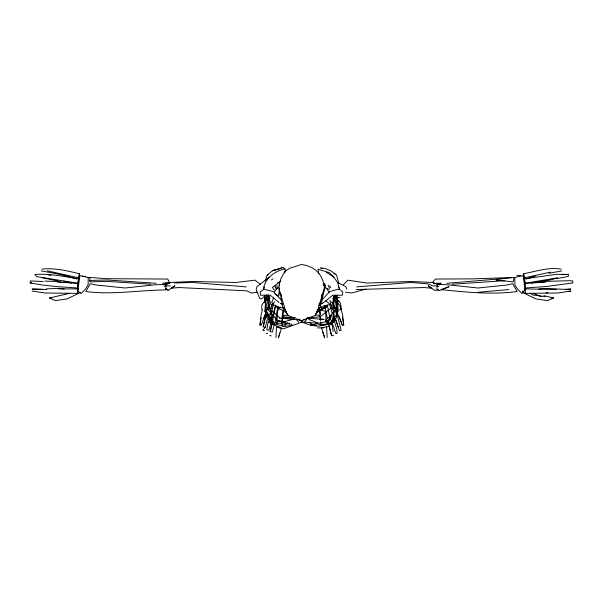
<?xml version="1.0" encoding="UTF-8"?>
<svg xmlns="http://www.w3.org/2000/svg" width="603" height="603" viewBox="0 0 603 603"><rect width="100%" height="100%" fill="white"/><g stroke="black" fill="none" stroke-linecap="round" stroke-linejoin="round"><path stroke-width="0.9" d="M327.188 337.499L326.592 326.916M523.608 273.77L523.525 275.616L524.587 279.604L524.67 277.757L523.608 273.77C535.977 271.403 548.542 266.948 561.265 269.179M32.087 291.03L45.082 292.998L77.629 293.375L78.179 288.121M276.762 323.276L277.501 311.208L280.493 306.995M337.439 303.95L336.482 317.487L332.871 321.942L333.979 321.731L331.718 323.268L333.173 331.605M279.46 287.699L278.812 296.013L274.968 294.023M265.448 309.09L265.576 310.877L272.021 324.18L264.845 311.276L266.021 296.518M437.303 284.548L436.949 289.063L437.258 289.937L439.444 290.571L449.009 286.711L441.2 289.636C466.368 292.146 491.95 294.957 517.155 291.505L512.701 283.689L506.972 285L477.93 288L448.202 284.842L438.208 284.352M281.676 324.15L282.807 310.13M333.678 312.022L336.203 309.392L337.371 295.229M281.262 294.302L280.945 297.505L282.777 307.5L286.282 311.442M337.62 299.065L336.534 310.07L336.926 311.103M77.455 287.978L78.119 282.694L77.455 287.978L57.044 286.636L42.489 285.015L30.15 282.935L30.354 280.953L43.303 281.503M265.735 313.191L261.385 325.047L259.946 325.107L261.084 314.856L262.433 309.618M276.491 326.916L275.955 337.499M283.93 308.193L282.498 319.567L282.611 324.128M318.979 305.872L319.356 303.158M150.833 284.224L106.678 281.375L89.892 281.887L89.937 278.518L88.943 277.425L107.236 278.714L167.717 279.053L169.797 282.988M318.995 308.125L323.969 305.759L330.346 304.492L330.527 303.241M77.795 283.237L77.614 284.48L78.692 278.842C64.189 276.528 49.567 273.498 34.831 274.425L36.821 276.641L77.795 283.237L78.692 278.842M268.29 320.63L266.835 329.826L268.893 330.278L275.458 305.736M336.482 295.606L334.371 308.744L333.587 308.208M259.946 325.107L261.152 317.751M272.021 320.366L270.016 317.095M275.164 322.175L277.908 306.467M316.718 311.442L320.223 307.5L322.055 297.505L321.738 294.302M334.1 296.352L333.127 301.5L333.941 302.171L331.364 302.487L329.773 300.437M267.25 319.469L265.29 327.165L263.187 326.811L264.348 320.743L266.586 313.703M272.337 322.492L275.714 305.073M335.049 296.043L332.532 308.299L330.813 308.125L320.185 316.884L307.681 317.819M263.187 326.811L266.428 313.839M333.384 302.97L333.761 313.914L332.087 321.15L330.828 319.914M273.86 326.313L272.285 332.117L270.182 331.605L271.991 323.886M332.871 321.942L334.537 314.841M334.959 313.07L335.585 310.409M270.182 331.605L271.908 324.316M269.933 319.319L270.355 317.57M270.981 314.939L273.498 304.44M264.242 302.638L264.913 300.023M321.723 300.392L325.635 285.234L323.133 284.827M79.392 273.77L79.475 275.616L78.413 279.604L78.33 277.757L79.392 273.77C67.159 270.755 54.391 267.626 41.735 269.179M266.202 300.445L267.619 295.244M279.807 333.067L278.352 337.929L281.413 328.499M263.338 289.041C265.101 278.254 274.697 270.943 284.963 268.938L285.475 270.589L284.684 273.016M331.627 314.902L330.195 319.296L327.512 322.839M270.348 310.025L270.913 308.306M271.757 305.736L272.315 304.018M270.543 309.731L271.116 308.012M271.689 306.294L272.835 302.864M317.917 309.934L317.08 312.399L324.429 287.503C322.763 274.222 314.796 266.39 301.5 264.483L289.651 268.297L284.722 271.531L280.9 278.714L278.571 287.405L285.92 312.226L285.083 309.889M267.928 309.505L268.523 307.771M267.815 310.191L268.734 307.553M265.139 281.013L267.212 275.164L272.368 270.747L282.852 267.4L284.963 268.938M271.569 317.66L268.463 298.9L269.39 296.284M330.813 308.125L335.607 295.259M77.629 293.375L77.915 292.636M263.948 288.573L264.566 287.028M263.684 318.188L266.179 312.339M267.604 309L268.674 306.49M271.636 302.487L273.589 297.927M270.596 314.706L272.202 311.442M288.701 323.54L286.433 323.969L284.48 326.215L274.418 324.143L275.307 322.439L284.985 324.429M274.44 291.897L277.229 287.443L276.46 289.244L277.734 288.159M284.005 308.125L279.317 307.334L272.797 304.492L274.614 301.651M306.558 319.65L304.168 322.153L317.909 323.329L327.414 321.391L335.479 309.068L336.203 309.392M543.861 295.643L553.569 297.972L547.532 300.626L535.984 298.93L522.733 292.576L524.844 289.674M265.29 327.165L262.765 330.482L264.431 330.421M266.888 298.47L261.815 304.877L261.845 309.761M306.347 318.49L305.261 319.831L307.206 317.977M335.494 295.47L333.127 298.312L333.941 302.171M432.472 282.445L435.404 279.046L473.054 278.88L514.058 277.425L513.108 281.887L495.998 279.988L502.231 280.32M321.701 300.128L329.773 291.513L336.979 289.478L339.821 289.523L342.798 292.086L342.481 295.184L332.675 295.236L323.592 302.638L320.103 303.867M268.463 298.9L269.797 297.498M328.627 317.276L325.469 320.57L327.414 321.391M329.894 315.964L331.153 314.653M343.439 284.654L347.946 280.154L366.903 283.056L410.877 281.48L432.517 282.475L439.376 284.97M264.438 296.254L261.634 298.937L259.689 298.508L256.169 289.636L256.878 286.757L269.187 277.139M323.63 284.495L324.844 283.342M315.52 313.99L316.447 313.176L315 315.603L308.879 317.804M318.196 309.113L320.223 307.5M271.425 279.935L272.827 278.85M268.463 314.894L270.8 313.145M279.287 282.34L272.413 287.345L274.305 290.103M523.909 292.04L521.836 293.51L517.299 288.807L514.841 284.631L514.804 277.516L523.072 275.624L525.168 290.156M316.515 312.429L325.861 306.279L327.308 306.475L316.5 312.58M316.62 312.294L325.861 306.279M163.79 284.722L165.84 283.41L169.337 283.704M267.408 300.452L268.885 299.578M267.212 275.164L268.659 274.357M316.665 312.346L327.308 306.475M264.845 311.276L265.576 310.877L272.021 324.18M320.743 301.824L322.288 300.987M277.538 282.822L280.81 281.043M278.97 293.97L280.591 293.118M166.677 284.307L170.483 282.475L192.123 281.48L236.195 282.453L255.024 280.154L260.262 284.367M80.267 292.576L67.016 298.93L55.468 300.626L49.431 297.972L69.451 293.367M304.477 319.635L301.5 321.022L298.523 319.635M280.071 268.659L282.852 267.4M274.757 324.21L268.689 322.228L270.747 321.309L266.518 317.487L265.825 306.859M164.348 286.576L165.908 285.905L170.317 285.92M335.441 298.9L336.798 298.342M339.105 309.987L341.185 309.135L340.605 303.226L338.042 300.505M328.062 323.939L333.979 321.731L328.725 323.087M163.647 284.97L170.483 282.475M302.992 321.723L283.372 328.831L279.197 327.866M526.306 279.016L535.758 275.797M320.796 303.957L322.469 303.43M266.518 309.369L267.521 309.068L277.531 320.57L289.877 324.09L287.375 322.801M365.848 289.123L351.798 292.983L345.587 292.236M275.074 270.008L272.368 270.747L279.377 268.976M277.531 320.57L276.973 320.713L284.872 321.512L293.488 319.213M557.707 277.629C549.114 281.202 540.273 280.87 531.492 283.033M301.5 322.01L310.568 325.19L316.567 323.969M524.67 277.757L550.464 272.141M551.76 298.395L553.569 297.972M328.62 324.821L331.364 324.203L330.979 324.18L338.155 311.563L337.348 297.874M329.087 325.522L331.65 335.75L333.557 335.343M321.58 327.806L328.477 326.434M438.517 289.711L434.816 290.435L428.122 285.754L431.793 288.226L424.097 287.541L356.147 289.553M548.949 273.265L561.657 270.951M320.14 325.673L328.582 324.143L327.693 322.439M539.836 282.528L546.763 281.33L569.631 280.727L572.646 280.953L572.85 282.935L546.469 286.493L525.545 287.978L525.424 287.216M162.433 283.342L168.734 282.257L169.722 283.267M525.205 283.237L556.2 278.028L556.682 278.699L568.358 276.393L568.169 274.425L556.938 274.259L524.309 278.842L525.386 284.48L524.309 278.842M275.164 286.259L277.606 285.92M295.297 318.022L279.588 318.135L296.442 319.65L298.832 322.153M257.383 292.236L251.202 292.983L246.793 290.819L178.903 287.541L171.199 288.226L174.878 285.754L168.214 290.435L165.456 288.445M435.532 283.44L438.283 283.109M568.162 291.355L570.913 291.03L557.918 292.998L525.371 293.375L525.085 292.636M538.796 289.025C549.416 287.269 560.097 290.164 570.77 289.063L565.697 289.44M270.468 308.299L272.187 308.125L267.973 295.146M478.089 292.274L508.819 289.561M446.823 283.297L511.336 277.9M356.727 286.885L410.666 282.453L428.243 283.84L432.683 285.92L437.122 285.905L438.675 286.576M30.15 282.935L31.658 282.822M452.167 284.224L504.809 280.681M545.406 282.114L525.002 283.455L524.881 282.694L525.545 287.978M433.655 283.727L440.589 283.335M545.971 292.832L547.803 292.749M46.348 288.89L59.132 288.392L64.204 289.025M561.717 274.682L568.169 274.425M174.569 283.011L192.334 282.453L246.273 286.885M89.666 280.448L107.002 279.988L156.177 283.297M318.015 324.429L328.582 324.143L318.52 326.215L310.568 325.19L313.319 325.251M288.731 315.309L284.096 315.392L282.815 316.884L295.319 317.819M436.037 283.666L439.353 283.621M317.517 327.911L323.803 327.866M58.446 288.897L77.893 288.86M298.108 319.341L299.804 319.341M303.196 319.341L304.892 319.341M46.672 289.591L32.23 289.063L42.444 289.282M516.839 275.496L520.547 275.503M524.821 288.121L525.107 288.86L556.328 289.591M165.297 283.644L167.792 283.674M44.991 281.111L57.684 281.488L63.164 282.528M336.753 311.6L342.316 325.047L343.748 325.107L342.617 314.856L340.891 308.789M319.62 319.123L324.135 319.394L306.829 318.143M267.838 302.842L268.795 308.231L269.797 308.299L265.84 295.462M57.081 281.97L77.998 283.455M310.568 325.19L316.681 325.635M276.476 327.361L281.42 327.806L271.636 324.203L274.38 324.821M320.185 267.913L324.783 268.343L330.632 270.747L336.436 274.847L338.901 283.591M545.074 296.608L532.818 294.988L530.648 293.54M333.934 296.857L336.542 297.211M338.275 297.445L340.017 297.678M323.781 284.97L325.635 285.234M315.339 314.856L318.904 315.392L320.185 316.884M41.343 270.951C53.358 273.023 65.169 275.269 76.694 279.016M47.26 270.822L78.33 277.757M326.645 288.814L329.344 289.259M282.166 303.739L280.531 303.43L282.129 304.304M58.22 281.058L41.599 277.591M47.494 274.651L50.984 275.337M82.573 276.068L85.407 276.634M319.266 308.02L320.193 310.13L325.499 311.208L326.298 323.276M319.846 307.5L324.316 308.404M49.431 297.972L51.24 298.395M63.654 281.179L71.508 283.033M266.142 333.255L267.581 333.617M276.973 320.713L285.091 322.959L286.433 323.969M268.689 322.228L273.837 323.721M321.045 268.177L322.763 268.712M294.121 317.804L288 315.603L286.553 313.176L287.48 313.99M266.79 298.425L267.83 298.817M308.6 319.296L317.909 322.959M533.534 293.51L541.125 296.51M269.812 335.343L271.252 335.961M333.987 273.77L335.615 274.493M434.529 283.38L432.517 282.475L434.71 283.772M165.84 288.92L168.049 289.968M298.689 319.688L301.5 321.022L300.038 319.899M332.2 313.145L333.761 313.914M275.307 322.439L277.825 323.705M282.023 325.816L283.704 326.66L292.432 325.19L290.767 323.736M318.791 273.664L318 269.209L329.344 272.639L333.813 277.139L337.507 282.377L345.873 286.719L346.815 289.078M286.365 312.377L276.136 306.874L275.692 306.007M334.115 299.578L336.783 301.847M326.291 272.209L333.813 277.139M325.612 287.752L327.075 288.747L329.132 292.583M309.03 322.115L312.678 324.889M282.777 307.5L284.804 309.113M325.831 300.776L330.346 304.492M279.053 302.555L270.325 295.236L260.504 295.184L260.179 292.086L263.986 289.191L273.227 291.513L281.3 300.128M440.115 282.89L441.253 283.892M268.795 308.231L279.973 318.09M337.966 303.241L339.753 305.329L341.185 309.135M296.653 318.49L297.739 319.831M330.715 321.836L331.725 323.216M274.945 286.877L276.136 288.528M272.511 320.698L274.259 323.314M265.237 299.088L265.908 310.153L274.418 324.143M268.26 294.965L269.873 298.312M328.122 285.144L329.585 288.279M334.273 305.676L335.69 309.06M338.419 287.028L339.037 288.573M339.24 316.583L342.316 325.047M329.901 285.822L330.519 287.563M333.61 296.284L334.537 298.9L333.203 297.498L333.263 299.322M338.275 327.399L335.426 318.972M335.833 319.959L339.527 330.798L341.147 330.263L336.858 313.598M321.557 328.032L324.693 337.929L322.869 332.253M337.507 282.377L339.647 289.041M330.323 302.894L331.454 306.467M332.027 308.254L332.592 310.04M331.65 321.271L335.886 333.617L337.017 333.504L336.843 329.328L334.348 320.886M335.019 307.357L335.547 309.135M338.426 300.128L338.916 301.862M329.653 304.432L332.117 313.1M333.105 316.567L333.851 319.168M328.906 325.612L331.65 335.75M264.393 295.462L267.521 309.068M327.316 305.05L330.18 319.386M336.135 295.342L336.964 299.774M324.934 305.54L327.286 318.482M327.617 320.329L327.957 322.175M266.398 294.754L267.521 301.04M265.908 310.153L266.074 311.103M342.406 317.08L343.748 325.107M284.872 321.512L285.091 322.959M319.07 308.193L320.502 319.567M272.669 303.241L272.797 304.492M522.62 291.023L522.733 292.576M264.566 296.578L265.011 302.834M525.107 288.86L525.371 293.375M279.31 282.686L279.49 285.958M320.193 310.13L320.419 314.638M320.51 316.439L320.736 320.947M320.826 322.748L320.917 324.55M88.196 277.516L88.159 284.631L85.701 288.807L81.164 293.51L77.712 291.053L79.928 275.624L88.196 277.516M166.081 289.071L165.757 289.937C139.225 290.133 112.362 295.078 85.845 291.505L90.299 283.689L96.028 285L125.07 288L154.798 284.842L164.815 284.352L165.719 284.556L166.081 289.071"/></g></svg>
